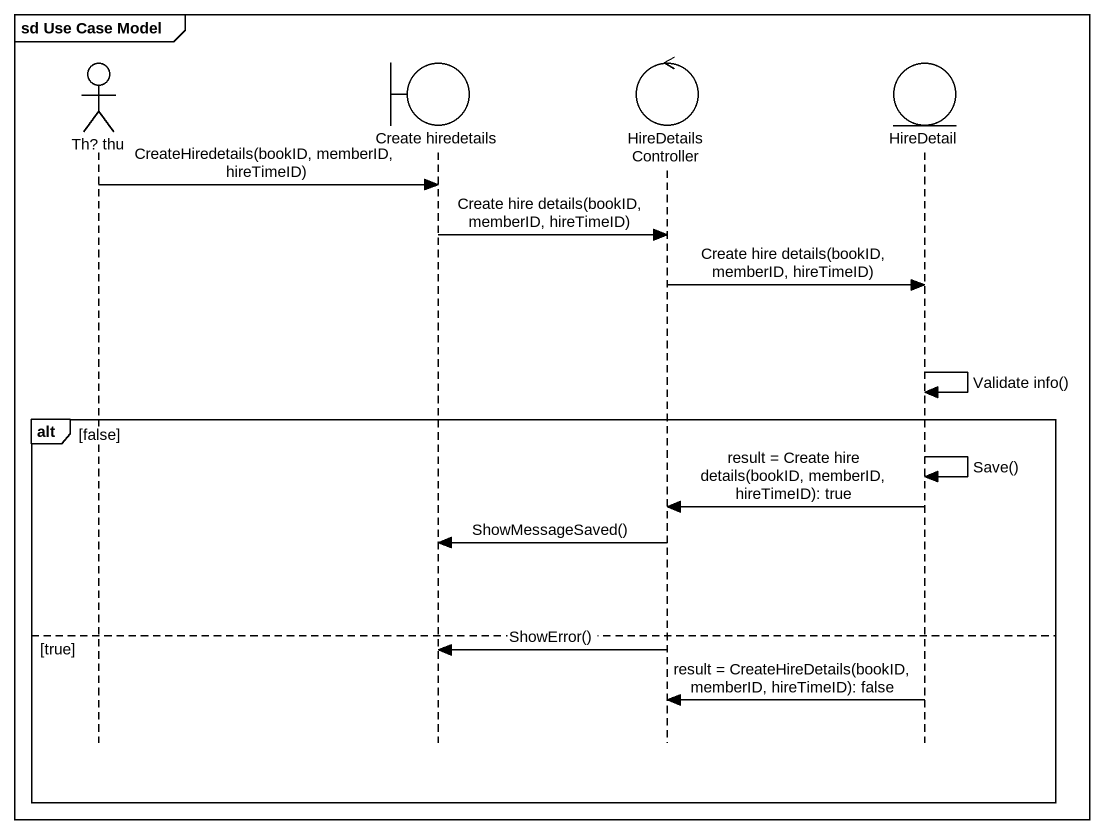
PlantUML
@startuml
mainframe sd Use Case Model
hide footbox
actor "Th? thu" as Th_thu
boundary "Create hiredetails" as Create_hiredetails
control HireDetailsController
entity HireDetail

Th_thu -> Create_hiredetails : CreateHiredetails(bookID, memberID, hireTimeID)
Create_hiredetails -> HireDetailsController : Create hire details(bookID, memberID, hireTimeID)
HireDetailsController -> HireDetail : Create hire details(bookID, memberID, hireTimeID)
HireDetail -> HireDetail : Validate info()
alt false
  HireDetail -> HireDetail : Save()
  HireDetail -> HireDetailsController : result = Create hire details(bookID, memberID, hireTimeID): true
  HireDetailsController -> Create_hiredetails : ShowMessageSaved()
else true
  HireDetailsController -> Create_hiredetails : ShowError()
  HireDetail -> HireDetailsController : result = CreateHireDetails(bookID, memberID, hireTimeID): false
end
@enduml
